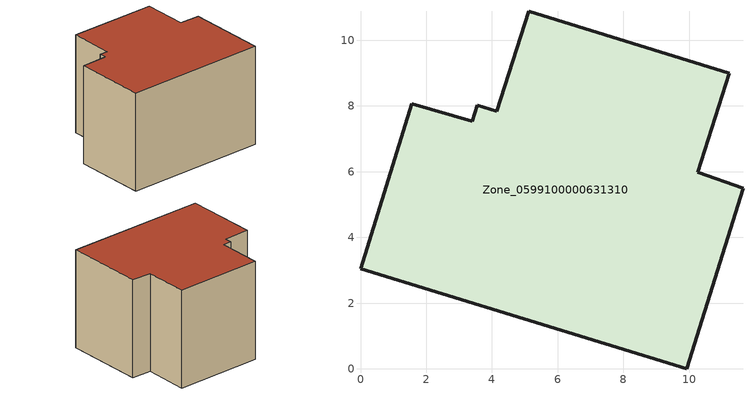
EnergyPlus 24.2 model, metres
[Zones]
Zone_0599100000631310
 floor ground (C_G): 9.93,0 0,3.04 1.57,8.07 3.4,7.54 3.56,8.02 4.15,7.83 5.12,10.88 11.22,9 10.27,5.98 11.64,5.49 z0.54
 wall outside (C_F): 10.27,5.98 11.22,9 5.12,10.88 4.15,7.83 3.56,8.02 3.4,7.54 1.57,8.07 0,3.04 9.93,0 11.64,5.49 10.27,5.98 z0.54:7.75
 roof outside (C_R): 9.93,0 11.64,5.49 10.27,5.98 11.22,9 5.12,10.88 4.15,7.83 3.56,8.02 3.4,7.54 1.57,8.07 0,3.04 z7.75
[BUILDING]
Pand.0599100000631310: North Axis=0; Terrain=City; Loads Convergence Tolerance Value=0.04; Temperature Convergence Tolerance Value=0.4; Solar Distribution=FullExterior; Maximum Number of Warmup Days=25; Minimum Number of Warmup Days=1
[Site:Location]
Rotterdam.The.Hague.AP_ZH_NLD Design_Conditions: Latitude=51.96; Longitude=4.45; Time Zone=1; Elevation=-4.5
[SITE:GROUNDTEMPERATURE:BUILDINGSURFACE]
18, 18, 18, 18, 18, 18, 18, 18, 18, 18, 18, 18
[MATERIAL] Thermal Absorptance=0.9; Solar Absorptance=0.7; Visible Absorptance=0.7
Name | Roughness | Thickness | Conductivity | Density | Specific Heat
G.TC.1975-1991 | MediumSmooth | 0.15 | 0.288461 | 540 | 1210
F.TC.1975-1991 | Rough | 0.3 | 0.230769 | 1920 | 840
R.TC.1975-1991 | MediumRough | 0.2 | 0.153846 | 1500 | 1000
[CONSTRUCTION]
C_G: G.TC.1975-1991
C_F: F.TC.1975-1991
C_R: R.TC.1975-1991
[ZONE]
Zone_0599100000631310: Type=1; Multiplier=1; Ceiling Height=Autocalculate; Volume=Autocalculate; Floor Area=autocalculate; Part of Total Floor Area=Yes
[ZONEINFILTRATION:DESIGNFLOWRATE]
Infil_Zone_0599100000631310: Zone or ZoneList or Space or SpaceList=Zone_0599100000631310; Schedule=AlwaysOn; Design Flow Rate Calculation Method=Flow/Area; Flow Rate per Floor Area=0.003; Constant Term Coefficient=1; Temperature Term Coefficient=0; Velocity Term Coefficient=0; Velocity Squared Term Coefficient=0
[HVACTEMPLATE:ZONE:IDEALLOADSAIRSYSTEM]
Zone_0599100000631310: Maximum Heating Supply Air Temperature=50; Minimum Cooling Supply Air Temperature=13; Maximum Heating Supply Air Humidity Ratio=0.0156; Minimum Cooling Supply Air Humidity Ratio=0.0077; Heating Limit=NoLimit; Cooling Limit=NoLimit; Dehumidification Control Type=ConstantSensibleHeatRatio; Cooling Sensible Heat Ratio=0.7; Dehumidification Setpoint=60; Humidification Control Type=None; Humidification Setpoint=30; Outdoor Air Method=None; Outdoor Air Flow Rate per Person=0.00944; Outdoor Air Flow Rate per Zone Floor Area=0; Outdoor Air Flow Rate per Zone=0; Demand Controlled Ventilation Type=None; Outdoor Air Economizer Type=NoEconomizer; Heat Recovery Type=None; Sensible Heat Recovery Effectiveness=0.7; Latent Heat Recovery Effectiveness=0.65
[ZONECONTROL:THERMOSTAT]
ThermostatControl_Zone_0599100000631310: Zone or ZoneList=Zone_0599100000631310; Control Type Schedule=DualSetpointControlType; Control 1=Thermostat_Zone_0599100000631310; Temperature Difference Between Cutout And Setpoint=0
[THERMOSTATSETPOINT:DUALSETPOINT]
Thermostat_Zone_0599100000631310: Heating Setpoint Temperature Schedule=HeatingSetpoint_Zone_0599100000631310; Cooling Setpoint Temperature Schedule=CoolingSetpoint_Zone_0599100000631310
[SCHEDULE:COMPACT]
HeatingSetpoint_Zone_0599100000631310: Through: 12/31, For: AllDays, Until: 24:00, 21
CoolingSetpoint_Zone_0599100000631310: Through: 12/31, For: AllDays, Until: 24:00, 24
DualSetpointControlType: Through: 12/31, For: AllDays, Until: 24:00, 4
AlwaysOn: Through: 12/31, For: AllDays, Until: 24:00, 1
